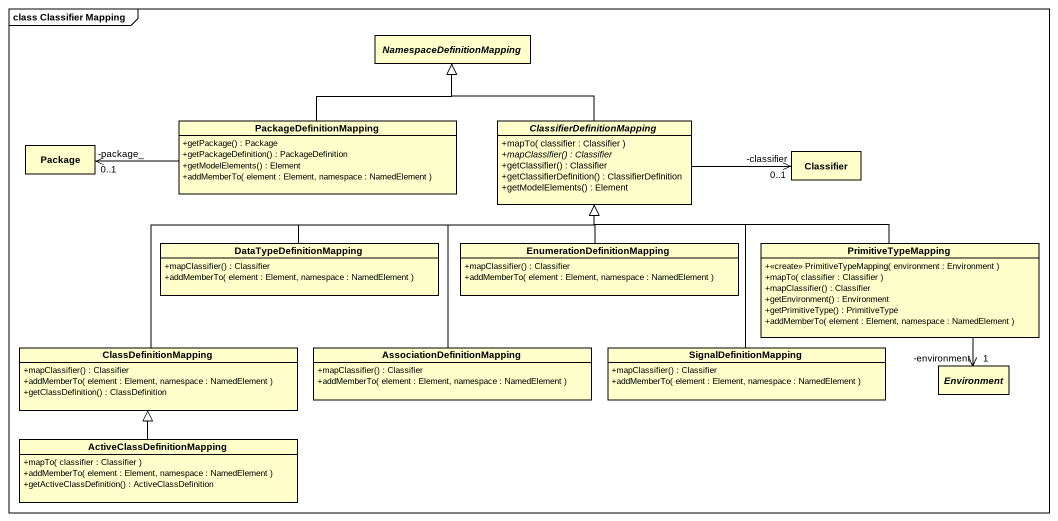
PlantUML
@startuml
mainframe class Classifier Mapping
hide circle
hide empty members
skinparam classAttributeIconSize 0
abstract class NamespaceDefinitionMapping
class PackageDefinitionMapping {
  +getPackage() : Package
  +getPackageDefinition() : PackageDefinition
  +getModelElements() : Element
  +addMemberTo( element : Element, namespace : NamedElement )
}
abstract class ClassifierDefinitionMapping {
  +mapTo( classifier : Classifier )
  {abstract} +mapClassifier() : Classifier
  +getClassifier() : Classifier
  +getClassifierDefinition() : ClassifierDefinition
  +getModelElements() : Element
}
class "Package" as Package_
class Classifier
class DataTypeDefinitionMapping {
  +mapClassifier() : Classifier
  +addMemberTo( element : Element, namespace : NamedElement )
}
class EnumerationDefinitionMapping {
  +mapClassifier() : Classifier
  +addMemberTo( element : Element, namespace : NamedElement )
}
class PrimitiveTypeMapping {
  +<<create>> PrimitiveTypeMapping( environment : Environment )
  +mapTo( classifier : Classifier )
  +mapClassifier() : Classifier
  +getEnvironment() : Environment
  +getPrimitiveType() : PrimitiveType
  +addMemberTo( element : Element, namespace : NamedElement )
}
class ClassDefinitionMapping {
  +mapClassifier() : Classifier
  +addMemberTo( element : Element, namespace : NamedElement )
  +getClassDefinition() : ClassDefinition
}
class AssociationDefinitionMapping {
  +mapClassifier() : Classifier
  +addMemberTo( element : Element, namespace : NamedElement )
}
class SignalDefinitionMapping {
  +mapClassifier() : Classifier
  +addMemberTo( element : Element, namespace : NamedElement )
}
abstract class Environment
class ActiveClassDefinitionMapping {
  +mapTo( classifier : Classifier )
  +addMemberTo( element : Element, namespace : NamedElement )
  +getActiveClassDefinition() : ActiveClassDefinition
}
PackageDefinitionMapping -up-|> NamespaceDefinitionMapping
PackageDefinitionMapping -left-> "-package_\n0..1" Package_
ClassifierDefinitionMapping -up-|> NamespaceDefinitionMapping
ClassifierDefinitionMapping -right-> "-classifier\n0..1" Classifier
DataTypeDefinitionMapping -right-|> ClassifierDefinitionMapping
EnumerationDefinitionMapping -up-|> ClassifierDefinitionMapping
PrimitiveTypeMapping -left-|> ClassifierDefinitionMapping
PrimitiveTypeMapping --> "-environment\n1" Environment
ClassDefinitionMapping -right-|> ClassifierDefinitionMapping
AssociationDefinitionMapping -up-|> ClassifierDefinitionMapping
SignalDefinitionMapping -up-|> ClassifierDefinitionMapping
ActiveClassDefinitionMapping -up-|> ClassDefinitionMapping
@enduml
